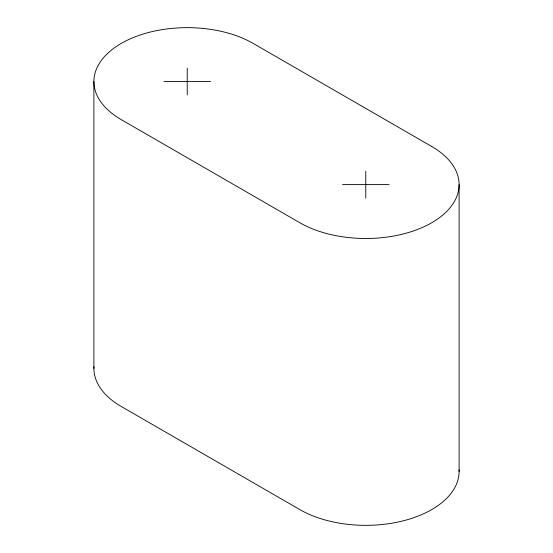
<?xml version="1.0" encoding="UTF-8"?>
<svg xmlns="http://www.w3.org/2000/svg" width="553" height="553" viewBox="0 0 553 553"><rect width="100%" height="100%" fill="white"/><g stroke="black" fill="none" stroke-linecap="round" stroke-linejoin="round"><path stroke-width="0.83" d="M163.93 81.526L210.513 81.526M342.487 184.612L389.07 184.612M459.101 184.612L459.101 471.474M365.775 171.167L365.775 198.064M187.225 68.081L187.225 94.971M93.899 81.526L93.899 368.388M93.948 366.736A93.319 53.876 0 0 0 121.238 406.483L299.788 509.569A93.319 53.876 0 0 0 402.805 520.926A93.319 53.876 0 0 0 459.052 469.829M431.762 146.517L253.212 43.431A93.319 53.876 0 0 0 121.238 43.431A93.319 53.876 0 0 0 121.238 119.628L299.788 222.714A93.319 53.876 0 0 0 431.762 222.714A93.319 53.876 0 0 0 431.762 146.517"/></g></svg>
